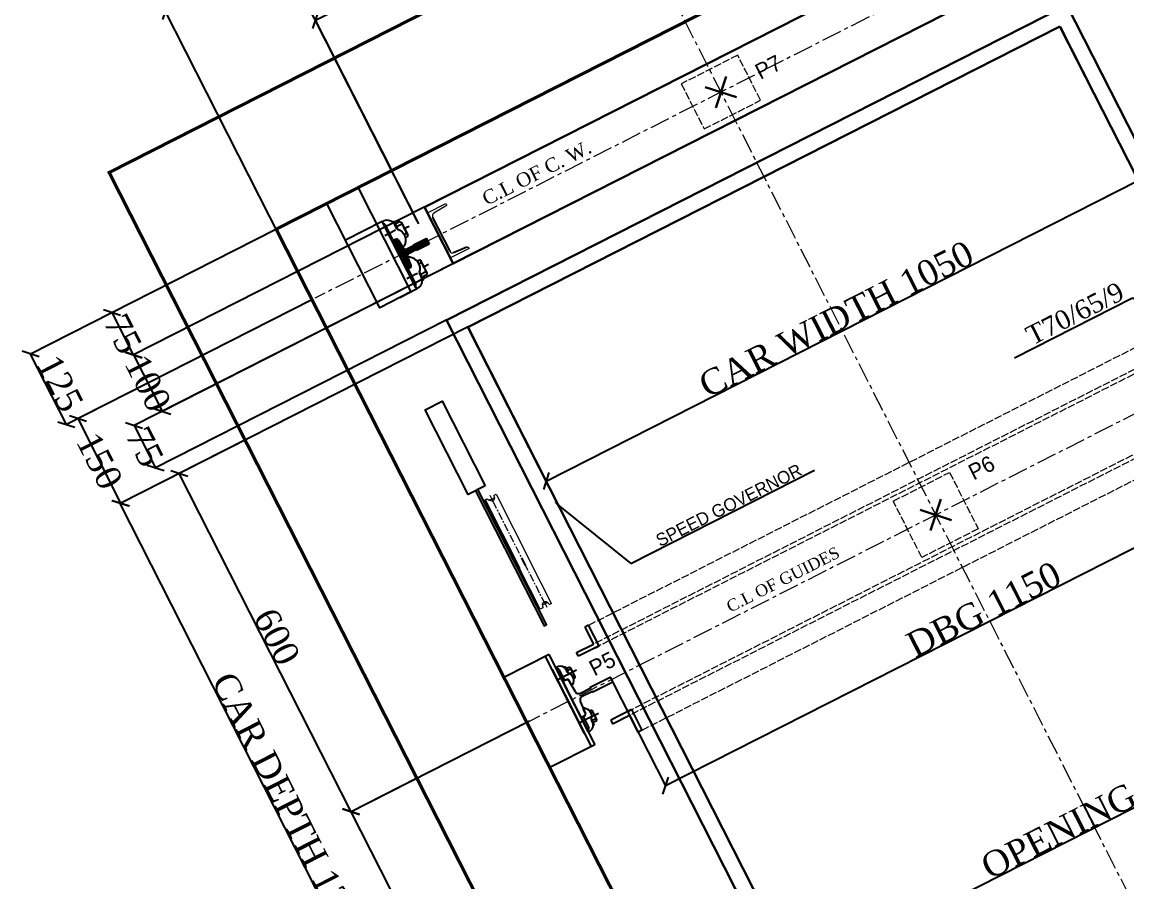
# Model space of a CAD drawing. Header units: millimetres. Extents: x 9010 to 18690, y -22518 to -16270.
# Drawn here: x 9010 to 10756, y -21417 to -20057 of the extents above; entities that cross this region are included whole.
import ezdxf
from ezdxf import colors
from ezdxf.entities.mleader import LeaderData, LeaderLine
from ezdxf.math import Vec2, Vec3

# ---------------------------------------------------------------- set-up
doc = ezdxf.new("R2010")
doc.units = ezdxf.units.MM
for name, pattern in [('ACAD_ISO02W100', [15, 12, -3]), ('ACAD_ISO10W100', [18, 12, -3, 0, -3]), ('CENTER', [50.8, 31.75, -6.35, 6.35, -6.35]), ('CENTER2', [28.575, 19.05, -3.175, 3.175, -3.175])]:
    doc.linetypes.add(name, pattern=pattern)
for name, color, linetype in [('7', 6, 'ACAD_ISO10W100'), ('PDF_0', 7, 'Continuous'), ('PDF_gide rail', 7, 'Continuous')]:
    doc.layers.add(name, color=color, linetype=linetype)
for name, color, linetype, lineweight in [('Car', 3, 'Continuous', 18), ('CL', 2, 'CENTER', 0), ('DL', 8, 'ACAD_ISO02W100', 0), ('step&guides', 3, 'Continuous', 30), ('Wall', 1, 'Continuous', 50)]:
    doc.layers.add(name, color=color, linetype=linetype, lineweight=lineweight)
doc.styles.add('nassar2', font='cent.shx', dxfattribs={"height": 60})
doc.styles.add('top', font='cent.shx', dxfattribs={"height": 40})
doc.dimstyles.new('top', dxfattribs={"dimtxt": 35, "dimasz": 20, "dimexe": 1.25, "dimexo": 0.625, "dimtad": 1, "dimtxsty": 'top', "dimblk": 'OBLIQUE', "dimcen": 2.5, "dimadec": 0, "dimazin": 0, "dimtfac": 1, "dimtmove": 0, "dimatfit": 3, "dimldrblk": 'OBLIQUE', "dimfxl": 1, "dimarcsym": 0})
pattern_1 = [(71.9290164, (29973.86928, -20590.56033), (-0.11883411825, 0.0387743774), [])]

# ---------------------------------------------------------------- blocks, each defined once
blk = doc.blocks.new('_Oblique')
at = {"color": 0, "linetype": 'ByBlock', "lineweight": -2}
blk.add_line((-0.5, -0.5), (0.5, 0.5), dxfattribs=at)
blk = doc.blocks.new('*D3')
at = {"color": 0, "lineweight": -2, "transparency": 16777216}
for p, q in [((9473.3, -20053.5), (9936.9, -19818)), ((9952.5, -19848.6), (9936.3, -19816.9)), ((9593.9, -20290.9), (9472.7, -20052.4))]:
    blk.add_line(p, q, dxfattribs=at)
at = {"layer": 'Defpoints', "color": 0, "transparency": 16777216}
for p in [(9936.9, -19818), (9952.8, -19849.2), (9594.2, -20291.5)]:
    blk.add_point(p, dxfattribs=at)
at = {"color": 0, "lineweight": -2, "transparency": 16777216, "xscale": 20, "yscale": 20, "zscale": 20}
for p, rotation in [((9936.9, -19818), 26.92901637119429), ((9473.3, -20053.5), 206.9290163711943)]:
    blk.add_blockref('_Oblique', p, dxfattribs=dict(at, rotation=rotation))
at = {"color": 0, "transparency": 16777216, "insert": (9695.8, -19917.3), "char_height": 40, "attachment_point": 5, "rotation": 26.929, "style": 'top'}
blk.add_mtext('520', dxfattribs=at)
blk = doc.blocks.new('*D5')
at = {"color": 0, "lineweight": -2, "transparency": 16777216}
for p, q in [((9419.4, -19947.3), (10346.6, -19476.3)), ((10564.3, -19904.9), (10346.1, -19475.2)), ((9637.1, -20375.9), (9418.8, -19946.2))]:
    blk.add_line(p, q, dxfattribs=at)
at = {"layer": 'Defpoints', "color": 0, "transparency": 16777216}
for p in [(10346.6, -19476.3), (10564.6, -19905.4), (9637.3, -20376.4)]:
    blk.add_point(p, dxfattribs=at)
at = {"color": 0, "lineweight": -2, "transparency": 16777216, "xscale": 20, "yscale": 20, "zscale": 20}
for p, rotation in [((10346.6, -19476.3), 26.92901637119429), ((9419.4, -19947.3), 206.9290163711943)]:
    blk.add_blockref('_Oblique', p, dxfattribs=dict(at, rotation=rotation))
at = {"color": 0, "transparency": 16777216, "insert": (9873.7, -19693.5), "char_height": 40, "attachment_point": 5, "rotation": 26.929, "style": 'top'}
blk.add_mtext('DBG  1040', dxfattribs=at)
blk = doc.blocks.new('*D6')
at = {"color": 0, "lineweight": -2, "transparency": 16777216}
for p, q in [((9418.8, -19946.2), (9236.1, -20039.1)), ((9634.4, -20370.7), (9418.3, -19945.1)), ((9467.8, -20495.2), (9235.5, -20038))]:
    blk.add_line(p, q, dxfattribs=at)
at = {"layer": 'Defpoints', "color": 0, "transparency": 16777216}
for p in [(9236.1, -20039.1), (9634.7, -20371.2), (9468.1, -20495.8)]:
    blk.add_point(p, dxfattribs=at)
at = {"color": 0, "lineweight": -2, "transparency": 16777216, "xscale": 20, "yscale": 20, "zscale": 20}
for p, rotation in [((9418.8, -19946.2), 26.92901637119424), ((9236.1, -20039.1), 206.9290163711943)]:
    blk.add_blockref('_Oblique', p, dxfattribs=dict(at, rotation=rotation))
at = {"color": 0, "transparency": 16777216, "insert": (9318.1, -19974.3), "char_height": 40, "attachment_point": 5, "rotation": 26.929, "style": 'top'}
blk.add_mtext('205', dxfattribs=at)
blk = doc.blocks.new('*D10')
at = {"color": 0, "lineweight": -2, "transparency": 16777216}
for p, q in [((10303.9, -21534.1), (11106.3, -21126.5)), ((11126.8, -21166.7), (11105.8, -21125.4)), ((10324.3, -21574.3), (10303.4, -21533))]:
    blk.add_line(p, q, dxfattribs=at)
at = {"layer": 'Defpoints', "color": 0, "transparency": 16777216}
for p in [(11106.3, -21126.5), (11127, -21167.3), (10324.6, -21574.9)]:
    blk.add_point(p, dxfattribs=at)
at = {"color": 0, "lineweight": -2, "transparency": 16777216, "xscale": 20, "yscale": 20, "zscale": 20}
for p, rotation in [((11106.3, -21126.5), 26.92901637119429), ((10303.9, -21534.1), 206.9290163711943)]:
    blk.add_blockref('_Oblique', p, dxfattribs=dict(at, rotation=rotation))
at = {"color": 0, "transparency": 16777216, "insert": (10695.8, -21311.9), "char_height": 40, "attachment_point": 5, "rotation": 26.929, "style": 'top'}
blk.add_mtext('OPENING 900', dxfattribs=at)
blk = doc.blocks.new('*D27')
at = {"color": 0, "lineweight": -2, "transparency": 16777216}
for p, q in [((11429.1, -21154.7), (11677.1, -21642.9)), ((11676.5, -21641.8), (10383.7, -22298.4)), ((10136.3, -21811.4), (10384.3, -22299.6))]:
    blk.add_line(p, q, dxfattribs=at)
at = {"layer": 'Defpoints', "color": 0, "transparency": 16777216}
for p in [(11428.8, -21154.2), (10136.1, -21810.9), (10383.7, -22298.4)]:
    blk.add_point(p, dxfattribs=at)
at = {"color": 0, "lineweight": -2, "transparency": 16777216, "xscale": 20, "yscale": 20, "zscale": 20}
for p, rotation in [((11676.5, -21641.8), 26.92901637119424), ((10383.7, -22298.4), 206.9290163711943)]:
    blk.add_blockref('_Oblique', p, dxfattribs=dict(at, rotation=rotation))
at = {"color": 0, "transparency": 16777216, "insert": (11020.8, -21951.7), "char_height": 40, "attachment_point": 5, "rotation": 26.929, "style": 'top'}
blk.add_mtext('SHAFT WIDTH 1450', dxfattribs=at)
blk = doc.blocks.new('*D18')
at = {"color": 0, "lineweight": -2, "transparency": 16777216}
for p, q in [((9713.7, -20539.2), (9163.7, -20818.6)), ((9708.3, -21887.9), (9164.8, -20818.1)), ((10301.8, -21586.5), (9707.2, -21888.5))]:
    blk.add_line(p, q, dxfattribs=at)
at = {"layer": 'Defpoints', "color": 0, "transparency": 16777216}
for p in [(9714.3, -20539), (9164.8, -20818.1), (10302.3, -21586.2)]:
    blk.add_point(p, dxfattribs=at)
at = {"color": 0, "lineweight": -2, "transparency": 16777216, "xscale": 20, "yscale": 20, "zscale": 20}
for p, rotation in [((9164.8, -20818.1), 116.9290163711014), ((9708.3, -21887.9), 296.9290163711014)]:
    blk.add_blockref('_Oblique', p, dxfattribs=dict(at, rotation=rotation))
at = {"color": 0, "transparency": 16777216, "insert": (9432.3, -21299.1), "char_height": 40, "attachment_point": 5, "rotation": 296.929, "style": 'top'}
blk.add_mtext('CAR DEPTH 1200', dxfattribs=at)
blk = doc.blocks.new('*D28')
at = {"color": 0, "lineweight": -2, "transparency": 16777216}
for p, q in [((9811.6, -21162.5), (9528.7, -21306.2)), ((9801.5, -21840.6), (9529.8, -21305.6)), ((9905, -21788), (9800.4, -21841.1))]:
    blk.add_line(p, q, dxfattribs=at)
at = {"layer": 'Defpoints', "color": 0, "transparency": 16777216}
for p in [(9812.2, -21162.2), (9529.8, -21305.6), (9905.6, -21787.7)]:
    blk.add_point(p, dxfattribs=at)
at = {"color": 0, "lineweight": -2, "transparency": 16777216, "xscale": 20, "yscale": 20, "zscale": 20}
for p, rotation in [((9529.8, -21305.6), 116.9290163711014), ((9801.5, -21840.6), 296.9290163711014)]:
    blk.add_blockref('_Oblique', p, dxfattribs=dict(at, rotation=rotation))
at = {"color": 0, "transparency": 16777216, "insert": (9684.1, -21563.8), "char_height": 40, "attachment_point": 5, "rotation": 296.929, "style": 'top'}
blk.add_mtext('600', dxfattribs=at)
blk = doc.blocks.new('*D19')
at = {"color": 0, "lineweight": -2, "transparency": 16777216}
for p, q in [((9361.6, -20718.1), (9257, -20771.3)), ((9529.8, -21305.6), (9258.1, -20770.7)), ((9633.3, -21253.1), (9528.7, -21306.2))]:
    blk.add_line(p, q, dxfattribs=at)
at = {"layer": 'Defpoints', "color": 0, "transparency": 16777216}
for p in [(9362.1, -20717.8), (9258.1, -20770.7), (9633.9, -21252.8)]:
    blk.add_point(p, dxfattribs=at)
at = {"color": 0, "lineweight": -2, "transparency": 16777216, "xscale": 20, "yscale": 20, "zscale": 20}
for p, rotation in [((9258.1, -20770.7), 116.9290163711014), ((9529.8, -21305.6), 296.9290163711014)]:
    blk.add_blockref('_Oblique', p, dxfattribs=dict(at, rotation=rotation))
at = {"color": 0, "transparency": 16777216, "insert": (9412.3, -21028.8), "char_height": 40, "attachment_point": 5, "rotation": 296.929, "style": 'top'}
blk.add_mtext('600', dxfattribs=at)
blk = doc.blocks.new('*D20')
at = {"color": 0, "lineweight": -2, "transparency": 16777216}
for p, q in [((9410.9, -20384.6), (9021.9, -20582.2)), ((9467.5, -20496.1), (9078.5, -20693.7)), ((9079.6, -20693.1), (9023, -20581.7))]:
    blk.add_line(p, q, dxfattribs=at)
at = {"layer": 'Defpoints', "color": 0, "transparency": 16777216}
for p in [(9411.4, -20384.3), (9468.1, -20495.8), (9023, -20581.7)]:
    blk.add_point(p, dxfattribs=at)
at = {"color": 0, "lineweight": -2, "transparency": 16777216, "xscale": 20, "yscale": 20, "zscale": 20}
for p, rotation in [((9023, -20581.7), 116.9290163711014), ((9079.6, -20693.1), 296.9290163711014)]:
    blk.add_blockref('_Oblique', p, dxfattribs=dict(at, rotation=rotation))
at = {"color": 0, "transparency": 16777216, "insert": (9069.7, -20628), "char_height": 40, "attachment_point": 5, "rotation": 296.929, "style": 'top'}
blk.add_mtext('125', dxfattribs=at)
blk = doc.blocks.new('*D29')
at = {"color": 0, "lineweight": -2, "transparency": 16777216}
for p, q in [((10965, -20572.3), (11052.5, -20744.6)), ((10026.6, -21264.3), (11052, -20743.4)), ((9943.8, -21101.1), (10027.2, -21265.4))]:
    blk.add_line(p, q, dxfattribs=at)
at = {"layer": 'Defpoints', "color": 0, "transparency": 16777216}
for p in [(10964.7, -20571.7), (11052, -20743.4), (9943.5, -21100.5)]:
    blk.add_point(p, dxfattribs=at)
at = {"color": 0, "lineweight": -2, "transparency": 16777216, "xscale": 20, "yscale": 20, "zscale": 20}
for p, rotation in [((11052, -20743.4), 26.92901637119429), ((10026.6, -21264.3), 206.9290163711943)]:
    blk.add_blockref('_Oblique', p, dxfattribs=dict(at, rotation=rotation))
at = {"color": 0, "transparency": 16777216, "insert": (10530, -20985.5), "char_height": 40, "attachment_point": 5, "rotation": 26.929, "style": 'top'}
blk.add_mtext('DBG 1150', dxfattribs=at)
blk = doc.blocks.new('*D30')
at = {"color": 0, "lineweight": -2, "transparency": 16777216}
for p, q in [((10650.7, -20064), (10774.8, -20308.2)), ((9838.1, -20782.6), (10774.2, -20307.1)), ((9714.6, -20539.5), (9838.7, -20783.8))]:
    blk.add_line(p, q, dxfattribs=at)
at = {"layer": 'Defpoints', "color": 0, "transparency": 16777216}
for p in [(10650.4, -20063.4), (10774.2, -20307.1), (9714.3, -20539)]:
    blk.add_point(p, dxfattribs=at)
at = {"color": 0, "lineweight": -2, "transparency": 16777216, "xscale": 20, "yscale": 20, "zscale": 20}
for p, rotation in [((10774.2, -20307.1), 26.92901637119429), ((9838.1, -20782.6), 206.9290163711943)]:
    blk.add_blockref('_Oblique', p, dxfattribs=dict(at, rotation=rotation))
at = {"color": 0, "transparency": 16777216, "insert": (10296.8, -20526.5), "char_height": 40, "attachment_point": 5, "rotation": 26.929, "style": 'top'}
blk.add_mtext('CAR WIDTH 1050', dxfattribs=at)
blk = doc.blocks.new('*D21')
at = {"color": 0, "lineweight": -2, "transparency": 16777216}
for p, q in [((10700.3, -19729.6), (11102, -19525.6)), ((11825.5, -20952.7), (11100.8, -19526.2)), ((11424.9, -21156.2), (11826.6, -20952.1))]:
    blk.add_line(p, q, dxfattribs=at)
at = {"layer": 'Defpoints', "color": 0, "transparency": 16777216}
for p in [(11100.8, -19526.2), (10699.8, -19729.9), (11424.4, -21156.4)]:
    blk.add_point(p, dxfattribs=at)
at = {"color": 0, "lineweight": -2, "transparency": 16777216, "xscale": 20, "yscale": 20, "zscale": 20}
for p, rotation in [((11100.8, -19526.2), 116.9290163711014), ((11825.5, -20952.7), 296.9290163711014)]:
    blk.add_blockref('_Oblique', p, dxfattribs=dict(at, rotation=rotation))
at = {"color": 0, "transparency": 16777216, "insert": (11458.9, -20185.5), "char_height": 40, "attachment_point": 5, "rotation": 296.929, "style": 'top'}
blk.add_mtext('SHAFT DEPTH  1600', dxfattribs=at)
blk = doc.blocks.new('*D22')
at = {"color": 0, "lineweight": -2, "transparency": 16777216}
for p, q in [((9713.7, -20539.2), (9164.8, -20818.1)), ((9146.3, -20659.2), (9096.9, -20684.3)), ((9165.9, -20817.5), (9098, -20683.8))]:
    blk.add_line(p, q, dxfattribs=at)
at = {"layer": 'Defpoints', "color": 0, "transparency": 16777216}
for p in [(9714.3, -20539), (9146.9, -20658.9), (9098, -20683.8)]:
    blk.add_point(p, dxfattribs=at)
at = {"color": 0, "lineweight": -2, "transparency": 16777216, "xscale": 20, "yscale": 20, "zscale": 20}
for p, rotation in [((9098, -20683.8), 116.9290163711014), ((9165.9, -20817.5), 296.9290163711014)]:
    blk.add_blockref('_Oblique', p, dxfattribs=dict(at, rotation=rotation))
at = {"color": 0, "transparency": 16777216, "insert": (9132, -20750.6), "char_height": 40, "attachment_point": 5, "rotation": 296.929, "style": 'top'}
blk.add_mtext('150', dxfattribs=at)
blk = doc.blocks.new('*D31')
at = {"color": 0, "lineweight": -2, "transparency": 16777216}
for p, q in [((9645.5, -20349.6), (9184.8, -20583.6)), ((9690.7, -20438.8), (9230.1, -20672.8)), ((9185.9, -20583), (9231.2, -20672.2))]:
    blk.add_line(p, q, dxfattribs=at)
at = {"layer": 'Defpoints', "color": 0, "transparency": 16777216}
for p in [(9646, -20349.3), (9691.3, -20438.5), (9231.2, -20672.2)]:
    blk.add_point(p, dxfattribs=at)
at = {"color": 0, "lineweight": -2, "transparency": 16777216, "xscale": 20, "yscale": 20, "zscale": 20}
for p, rotation in [((9185.9, -20583), 116.9290163711014), ((9231.2, -20672.2), 296.9290163711014)]:
    blk.add_blockref('_Oblique', p, dxfattribs=dict(at, rotation=rotation))
at = {"color": 0, "transparency": 16777216, "insert": (9208.5, -20627.6), "char_height": 40, "attachment_point": 5, "rotation": 296.929, "style": 'top'}
blk.add_mtext('100', dxfattribs=at)
blk = doc.blocks.new('*D32')
at = {"color": 0, "lineweight": -2, "transparency": 16777216}
for p, q in [((9690.7, -20438.8), (9185.5, -20695.4)), ((9680.1, -20528.3), (9219.4, -20762.3)), ((9186.6, -20694.8), (9220.6, -20761.7))]:
    blk.add_line(p, q, dxfattribs=at)
at = {"layer": 'Defpoints', "color": 0, "transparency": 16777216}
for p in [(9691.3, -20438.5), (9680.7, -20528), (9220.6, -20761.7)]:
    blk.add_point(p, dxfattribs=at)
at = {"color": 0, "lineweight": -2, "transparency": 16777216, "xscale": 20, "yscale": 20, "zscale": 20}
for p, rotation in [((9186.6, -20694.8), 116.9290163711014), ((9220.6, -20761.7), 296.9290163711014)]:
    blk.add_blockref('_Oblique', p, dxfattribs=dict(at, rotation=rotation))
at = {"color": 0, "transparency": 16777216, "insert": (9203.6, -20728.3), "char_height": 40, "attachment_point": 5, "rotation": 296.929, "style": 'top'}
blk.add_mtext('75', dxfattribs=at)
blk = doc.blocks.new('*D23')
at = {"color": 0, "lineweight": -2, "transparency": 16777216}
for p, q in [((9185.9, -20583), (9151.9, -20516.2)), ((9152.5, -20515.9), (9153, -20515.6)), ((9186.4, -20582.8), (9187, -20582.5))]:
    blk.add_line(p, q, dxfattribs=at)
at = {"layer": 'Defpoints', "color": 0, "transparency": 16777216}
for p in [(9151.9, -20516.2), (9151.9, -20516.2), (9185.9, -20583)]:
    blk.add_point(p, dxfattribs=at)
at = {"color": 0, "lineweight": -2, "transparency": 16777216, "xscale": 20, "yscale": 20, "zscale": 20}
for p, rotation in [((9151.9, -20516.2), 116.9290163711014), ((9185.9, -20583), 296.9290163711014)]:
    blk.add_blockref('_Oblique', p, dxfattribs=dict(at, rotation=rotation))
at = {"color": 0, "transparency": 16777216, "insert": (9168.9, -20549.6), "char_height": 40, "attachment_point": 5, "rotation": 296.929, "style": 'top'}
blk.add_mtext('75', dxfattribs=at)

msp = doc.modelspace()

# ---------------------------------------------------------------- hatches: boundary and pattern name
h = msp.add_hatch()
h.set_pattern_fill('ANSI31', color=256, angle=26.929016)
h.set_pattern_definition(pattern_1)
h.paths.add_polyline_path([(9594.869, -20403.201), (9599.593, -20400.801, -0.26508525), (9603.931, -20401.609), (9612.091, -20413.669, 0.36605419), (9618.091, -20415.372), (9629.307, -20409.675), (9628.899, -20408.872), (9648.717, -20398.805), (9650.77, -20402.845), (9606.191, -20425.49)])
h = msp.add_hatch()
h.set_pattern_fill('ANSI31', color=256, angle=26.929016)
h.set_pattern_definition(pattern_1)
edge = h.paths.add_edge_path()
edge.add_line((9617.727, -20448.2), (9622.451, -20445.8))
edge.add_arc((9619.915, -20442.139), 4.453, 304.714977, 364.102141)
edge.add_line((9624.357, -20441.821), (9619.431, -20428.118))
edge.add_arc((9623.972, -20426.472), 4.83, 479.495263, 559.916717, ccw=False)
edge.add_line((9621.594, -20422.268), (9632.81, -20416.571))
edge.add_line((9632.81, -20416.571), (9633.218, -20417.374))
edge.add_line((9633.218, -20417.374), (9653.036, -20407.307))
edge.add_line((9653.036, -20407.307), (9650.77, -20402.845))
edge.add_line((9650.77, -20402.845), (9606.191, -20425.49))
edge.add_line((9606.191, -20425.49), (9617.727, -20448.2))

# ---------------------------------------------------------------- linework, layer by layer
for p, q in [((9415.899, -20382.082), (10699.757, -19729.926)), ((9658.563, -20365.688), (9685.711, -20419.133)), ((9594.976, -20403.411), (9579.101, -20372.16)), ((9599.593, -20400.801), (9594.869, -20403.201)), ((9628.846, -20408.767), (9648.664, -20398.7)), ((9628.899, -20408.872), (9648.717, -20398.805)), ((9648.664, -20398.7), (9652.876, -20406.991)), ((9648.664, -20398.7), (9652.876, -20406.991)), ((9652.876, -20406.991), (9648.664, -20398.7)), ((9648.717, -20398.805), (9652.929, -20407.096)), ((9648.717, -20398.805), (9652.929, -20407.096)), ((9594.976, -20403.411), (9617.62, -20447.989)), ((9618.091, -20415.372), (9629.307, -20409.675)), ((9621.42, -20421.926), (9632.636, -20416.229)), ((9629.307, -20409.675), (9628.846, -20408.767)), ((9632.596, -20416.15), (9633.057, -20417.058)), ((9633.057, -20417.058), (9652.876, -20406.991)), ((9633.111, -20417.163), (9652.929, -20407.096)), ((9622.238, -20445.379), (9617.513, -20447.779)), ((9617.62, -20447.989), (9633.281, -20478.82)), ((9622.238, -20445.379), (9617.634, -20447.718)), ((9741.14, -20812.296), (9796.24, -20920.768)), ((9805.632, -20915.998), (9799.596, -20904.117)), ((9842.811, -21056.912), (9771.485, -21093.143)), ((9864.323, -21099.262), (9893.761, -21157.214)), ((9939.414, -21092.524), (9943.49, -21100.548)), ((9915.273, -21199.563), (9843.947, -21235.794))]:
    msp.add_line(p, q)
at = {"ltscale": 5, "transparency": 33554666}
for p, q in [((9905.11, -21010.601), (9899.254, -21013.588)), ((9899.254, -21013.588), (9912.857, -21040.267)), ((9921.7, -21043.137), (9905.11, -21010.601)), ((9886.178, -21053.87), (9912.857, -21040.267)), ((9921.7, -21043.137), (9889.165, -21059.726)), ((9915.844, -21046.123), (9921.7, -21043.137)), ((9889.165, -21059.726), (9886.178, -21053.87)), ((9972.925, -21143.98), (9940.339, -21160.47)), ((9943.307, -21166.335), (9970.028, -21152.814)), ((9967.059, -21146.948), (9972.925, -21143.98)), ((9983.549, -21179.534), (9970.028, -21152.814)), ((9972.925, -21143.98), (9989.415, -21176.566)), ((9940.339, -21160.47), (9943.307, -21166.335)), ((9989.415, -21176.566), (9983.549, -21179.534))]:
    msp.add_line(p, q, dxfattribs=at)
for points in [[(9624.365, -20483.349), (9574.962, -20508.444), (9491.315, -20343.773), (9540.718, -20318.678)], [(9741.688, -20790.058), (9714.941, -20803.644), (9647.008, -20669.909), (9673.755, -20656.323)], [(9730.091, -20795.949), (9726.538, -20797.753), (9835.068, -21011.398), (9838.62, -21009.594)]]:
    msp.add_lwpolyline(points, close=True)
for points in [[(9579.101, -20372.16), (9520.782, -20401.784)], [(9633.388, -20479.03), (9606.641, -20492.617)]]:
    msp.add_lwpolyline(points)
at = {"color": 7, "linetype": 'Continuous', "lineweight": 20, "true_color": 0x000007}
for points in [[(9756.427, -20808.665), (9755.697, -20804.901), (9758.984, -20803.232), (9814.084, -20911.704)], [(9741.14, -20812.296), (9744.896, -20810.387), (9747.975, -20812.959)], [(9749.1, -20804.708), (9752.439, -20811.282), (9749.152, -20812.951)], [(9755.257, -20809.851), (9752.439, -20811.282), (9752.439, -20811.282)], [(9753.632, -20813.63), (9752.439, -20811.282), (9752.439, -20811.282)], [(9759.834, -20825.839), (9753.632, -20813.63), (9753.632, -20813.63)], [(9762.219, -20830.534), (9761.027, -20828.187), (9761.027, -20828.187)], [(9768.898, -20843.683), (9763.412, -20832.882), (9763.412, -20832.882)], [(9771.283, -20848.378), (9770.091, -20846.031), (9770.091, -20846.031)], [(9777.962, -20861.527), (9772.476, -20850.726), (9772.476, -20850.726)], [(9780.347, -20866.222), (9779.155, -20863.875), (9779.155, -20863.875)], [(9787.026, -20879.371), (9781.302, -20868.101), (9781.302, -20868.101)], [(9789.412, -20884.067), (9788.219, -20881.719), (9788.219, -20881.719)], [(9796.09, -20897.215), (9790.604, -20886.414), (9790.604, -20886.414)], [(9798.476, -20901.911), (9797.283, -20899.563), (9797.283, -20899.563)], [(9828.919, -20985.101), (9796.24, -20920.768), (9796.24, -20920.768)], [(9809.687, -20923.981), (9805.632, -20915.998), (9805.632, -20915.998)], [(9811.833, -20928.207), (9810.641, -20925.859), (9810.641, -20925.859)], [(9846.763, -20976.037), (9814.084, -20911.704), (9814.084, -20911.704), (9814.084, -20911.704)], [(9818.512, -20941.355), (9813.026, -20930.555), (9813.026, -20930.555)], [(9820.898, -20946.051), (9819.944, -20944.173), (9819.944, -20944.173)], [(9827.815, -20959.669), (9822.09, -20948.399), (9822.09, -20948.399)], [(9829.962, -20963.895), (9828.769, -20961.547), (9828.769, -20961.547)], [(9832.414, -20979.19), (9832.675, -20983.193), (9828.919, -20985.101)], [(9835.209, -20974.226), (9831.154, -20966.243), (9831.154, -20966.243)], [(9835.209, -20974.226), (9836.402, -20976.574), (9833.115, -20978.243)], [(9839.22, -20975.142), (9836.402, -20976.574), (9839.264, -20982.209)], [(9846.763, -20976.037), (9843.476, -20977.706), (9840.867, -20974.896)]]:
    msp.add_lwpolyline(points, dxfattribs=at)
for points in [[(9753.632, -20813.63), (9751.754, -20814.584), (9749.16, -20814.129), (9747.736, -20812.489)], [(9756.189, -20808.196), (9756.673, -20810.313), (9755.51, -20812.676), (9753.632, -20813.63)], [(9832.176, -20978.72), (9831.691, -20976.604), (9833.093, -20974.71), (9834.971, -20973.756)], [(9834.971, -20973.756), (9836.849, -20972.802), (9839.205, -20972.787), (9840.628, -20974.427)]]:
    msp.add_open_spline(points, degree=3, dxfattribs=at)
at = {"color": 7, "linetype": 'Continuous', "lineweight": 20}
msp.add_open_spline([(9834.971, -20973.756), (9836.849, -20972.802), (9839.205, -20972.787), (9840.628, -20974.427)], degree=3, dxfattribs=at)
at = {"layer": 'Car', "linetype": 'CENTER2', "lineweight": 30, "ltscale": 4, "transparency": 33554666}
for p, q in [((10106.325, -20192.317), (10122.553, -20142.582)), ((10139.306, -20175.564), (10089.571, -20159.336)), ((10445.989, -20860.994), (10462.217, -20811.258)), ((10478.971, -20844.24), (10429.236, -20828.012))]:
    msp.add_line(p, q, dxfattribs=at)
at = {"layer": 'CL'}
for p, q in [((9826.288, -19600.186, -110.467), (11086.923, -22081.917)), ((10756.368, -19841.372), (9472.509, -20493.528)), ((11096.032, -20510.048), (9812.174, -21162.204))]:
    msp.add_line(p, q, dxfattribs=at)
at = {"layer": 'DL'}
for p, q in [((10918.792, -20495.686), (9899.369, -21013.813)), ((10956.17, -20510.334), (9886.322, -21054.151)), ((10967.842, -20511.732), (9889.165, -21059.726)), ((11019.067, -20612.575), (9940.489, -21160.767)), ((11013.313, -20622.826), (9970.11, -21152.977)), ((11003.096, -20661.651), (9987.704, -21177.722))]:
    msp.add_line(p, q, dxfattribs=at)
for points in [[(10088.053, -20225.607), (10177.21, -20180.318), (10140.979, -20108.993), (10051.822, -20154.281)], [(10521.326, -20858.06), (10432.169, -20903.349), (10386.881, -20814.192), (10476.037, -20768.903)]]:
    msp.add_lwpolyline(points, close=True, dxfattribs=at)
at = {"layer": 'PDF_0', "lineweight": 13}
msp.add_lwpolyline([(9712.477, -20412.419), (9712.898, -20412.205), (9713.533, -20412.412), (9714.167, -20412.619), (9714.802, -20412.827), (9715.436, -20413.034), (9715.65, -20413.454), (9716.291, -20414.717), (9686.833, -20429.681), (9650.493, -20358.14), (9679.53, -20343.39), (9680.172, -20344.652), (9680.385, -20345.073), (9680.599, -20345.494), (9680.392, -20346.129), (9680.606, -20346.549), (9680.185, -20346.763), (9679.978, -20347.398), (9679.557, -20347.611), (9679.136, -20347.825), (9660.419, -20358.921)], dxfattribs=at)
at = {"layer": 'PDF_0', "lineweight": 25}
for points in [[(9579.101, -20372.16), (9581.331, -20371.027)], [(9580.67, -20375.248), (9631.926, -20476.152)], [(9631.926, -20476.152), (9580.67, -20375.248)], [(9580.67, -20375.248), (9631.926, -20476.152)], [(9595.709, -20400.409), (9583.991, -20377.341)], [(9598.617, -20377.03), (9601.27, -20382.253)], [(9607.536, -20371.952), (9599.266, -20376.153)], [(9609.584, -20373.874), (9619.312, -20393.024)], [(9613.505, -20383.704), (9612.635, -20384.146)], [(9621.34, -20379.724), (9614.376, -20383.261)], [(9621.34, -20379.724), (9614.376, -20383.261)], [(9591.945, -20390.093), (9583.017, -20394.628)], [(9593.67, -20389.217), (9592.744, -20389.687)], [(9600.149, -20385.926), (9594.228, -20388.933)], [(9601.381, -20399.718), (9599.64, -20400.602), (9597.268, -20401.708)], [(9604.227, -20401.01), (9610.404, -20411.014)], [(9613.782, -20392.871), (9617.264, -20391.103)], [(9712.477, -20412.419), (9691.636, -20421.417)], [(9624.802, -20441.513), (9620.366, -20430.626)], [(9637.009, -20438.598), (9640.491, -20436.829)], [(9649.875, -20453.192), (9640.147, -20434.042)], [(9624.166, -20444.574), (9622.425, -20445.458), (9620.133, -20446.722)], [(9620.263, -20448.747), (9631.981, -20471.815)], [(9634.791, -20454.123), (9628.87, -20457.131)], [(9640.858, -20460.187), (9638.205, -20454.964)], [(9644.25, -20444.228), (9643.379, -20444.67)], [(9652.084, -20440.249), (9645.12, -20443.786)], [(9652.084, -20440.249), (9645.12, -20443.786)], [(9626.587, -20458.291), (9617.659, -20462.826)], [(9628.312, -20457.415), (9627.386, -20457.885)], [(9650.219, -20455.98), (9641.95, -20460.18)], [(9633.281, -20478.82), (9635.511, -20477.687)], [(9898.881, -21181.63), (9837.023, -21059.852)], [(9904.67, -21178.69), (9842.811, -21056.912)], [(9847.626, -21080.726), (9898.881, -21181.63)], [(9898.881, -21181.63), (9847.626, -21080.726)], [(9847.626, -21080.726), (9898.881, -21181.63)], [(9847.626, -21080.726), (9909.485, -21202.503)], [(9853.414, -21077.786), (9856.808, -21076.062)], [(9853.414, -21077.786), (9904.67, -21178.69)], [(9853.414, -21077.786), (9915.273, -21199.563)], [(9855.902, -21079.627), (9854.668, -21080.254)], [(9855.882, -21076.532), (9855.882, -21076.532)], [(9867, -21096.891), (9858.694, -21080.538)], [(9869.062, -21080.317), (9870.943, -21084.02)], [(9875.385, -21076.717), (9869.522, -21079.695)], [(9876.837, -21078.08), (9883.733, -21091.656)], [(9886.096, -21081.757), (9879.925, -21084.892)], [(9856.167, -21096.96), (9855.241, -21097.43)], [(9862.646, -21093.669), (9856.725, -21096.676)], [(9863.881, -21093.042), (9863.263, -21093.355)], [(9870.669, -21089.594), (9864.498, -21092.728)], [(9871.021, -21096.401), (9869.787, -21097.028), (9868.069, -21097.723)], [(9871.903, -21088.967), (9870.977, -21089.437)], [(9878.382, -21085.675), (9872.211, -21088.81)], [(9873.951, -21098.101), (9877.536, -21104.341)], [(9879.617, -21085.048), (9878.691, -21085.519)], [(9879.813, -21091.548), (9882.281, -21090.294)], [(9877.418, -21104.409), (9877.418, -21104.409)], [(9897.327, -21143.603), (9897.327, -21143.603)], [(9900.376, -21150.123), (9897.451, -21143.548)], [(9913.024, -21153.873), (9906.853, -21157.008)], [(9909.126, -21149.254), (9911.594, -21148.001)], [(9918.247, -21159.601), (9911.35, -21146.025)], [(9914.259, -21153.246), (9913.333, -21153.716)], [(9920.738, -21149.955), (9914.567, -21153.089)], [(9890.809, -21165.158), (9889.883, -21165.628)], [(9897.288, -21161.866), (9891.367, -21164.874)], [(9897.254, -21156.449), (9905.561, -21172.803)], [(9898.523, -21161.239), (9897.906, -21161.553)], [(9905.311, -21157.791), (9899.14, -21160.926)], [(9906.545, -21157.164), (9905.619, -21157.634)], [(9911.854, -21164.56), (9909.973, -21160.857)], [(9918.49, -21161.577), (9912.628, -21164.555)], [(9904.65, -21175.594), (9903.416, -21176.221)], [(9904.67, -21178.69), (9908.064, -21176.966)], [(9907.138, -21177.436), (9907.138, -21177.436)]]:
    msp.add_lwpolyline(points, dxfattribs=at)
for points in [[(9595.315, -20372.685), (9597.056, -20371.8), (9603.246, -20383.987, -0.19879356), (9601.381, -20382.47)], [(9607.719, -20372.306, -0.42555746), (9609.747, -20376.304), (9601.477, -20380.505)], [(9603.255, -20383.978, -0.4769017), (9613.497, -20410.688, -0.14500939), (9612.591, -20411.546)], [(9615.558, -20397.445), (9619.475, -20395.455, 0.42555746), (9617.447, -20391.456)], [(9637.983, -20452.345, 0.4769017), (9622.454, -20428.32, 0.14500939), (9621.226, -20428.546)], [(9634.363, -20434.466), (9638.28, -20432.477, -0.42555746), (9640.314, -20436.472)], [(9642.42, -20465.417), (9644.161, -20464.533), (9637.97, -20452.346, 0.19879356), (9638.095, -20454.747)], [(9650.042, -20455.623, 0.42555746), (9648.008, -20451.627), (9639.739, -20455.828)], [(9866.721, -21077.237), (9867.955, -21076.61), (9872.344, -21085.249, -0.19879356), (9871.021, -21084.174)], [(9875.515, -21076.968, -0.42555746), (9876.952, -21079.803), (9871.09, -21082.781)], [(9872.35, -21085.243, -0.4769017), (9879.611, -21104.178, -0.14500939), (9878.968, -21104.786)], [(9881.071, -21094.79), (9883.848, -21093.379, 0.42555746), (9882.411, -21090.544)], [(9909.816, -21159, 0.4769017), (9898.807, -21141.968, 0.14500939), (9897.937, -21142.129)], [(9907.25, -21146.326), (9910.027, -21144.915, -0.42555746), (9911.468, -21147.748)], [(9912.961, -21168.267), (9914.195, -21167.64), (9909.807, -21159.001, 0.19879356), (9909.895, -21160.703)], [(9918.365, -21161.324, 0.42555746), (9916.923, -21158.491), (9911.061, -21161.469)]]:
    msp.add_lwpolyline(points, format="xyb", dxfattribs=at)
at = {"layer": 'PDF_0', "lineweight": 13}
for centre, radius, start, end in [((9664.289, -20363.621), 6.088, 129.465683, 199.844972), ((9690.075, -20416.588), 5.052, 210.246546, 293.567174)]:
    msp.add_arc(centre, radius, start, end, dxfattribs=at)
at = {"layer": 'PDF_0', "lineweight": 25}
for centre, radius, start, end in [((9581.323, -20378.843), 3.062, 29.363647, 96.954226), ((9586.556, -20383.851), 13.848, 28.481312, 112.164715), ((9584.673, -20398.623), 33.439, 12.679402, 41.178631), ((9597.694, -20399.612), 2.139, 201.88823, 258.496774), ((9601.684, -20402.832), 3.129, 35.621506, 95.556144), ((9611.649, -20410.657), 1.295, 195.976588, 316.674963), ((9615.197, -20458.712), 33.439, 12.679402, 41.178631), ((9622.078, -20447.614), 2.139, 155.361259, 211.969803), ((9621.83, -20442.493), 3.129, 318.301889, 18.236527), ((9629.194, -20473.084), 3.062, 316.903806, 24.494386), ((9628.236, -20465.904), 13.848, 301.693317, 25.376721), ((9856.802, -21081.602), 2.171, 29.363647, 114.494386), ((9860.512, -21085.153), 9.817, 28.481312, 112.164715), ((9859.177, -21095.625), 23.705, 12.679402, 41.178631), ((9868.156, -21096.509), 1.217, 198.300076, 265.893479), ((9871.667, -21098.82), 2.503, 46.226395, 104.938664), ((9878.498, -21103.77), 1.119, 210.672227, 294.829634), ((9898.48, -21143.107), 1.119, 119.028399, 203.185806), ((9893.662, -21163.514), 23.705, 12.679402, 41.178631), ((9898.244, -21155.742), 1.217, 147.964554, 215.557956), ((9902.906, -21168.613), 9.817, 301.693317, 25.376721), ((9903.586, -21173.703), 2.171, 299.363647, 24.494386)]:
    msp.add_arc(centre, radius, start, end, dxfattribs=at)
at = {"layer": 'PDF_gide rail', "lineweight": 25}
for points in [[(9603.931, -20401.609), (9612.1, -20413.746)], [(9624.143, -20441.4), (9619.159, -20427.645)], [(9624.143, -20441.4), (9619.159, -20427.645)], [(9869.792, -21097.015), (9864.323, -21099.262), (9893.761, -21157.214), (9893.761, -21157.214)], [(9898.801, -21154.122), (9893.761, -21157.214), (9864.323, -21099.262), (9864.323, -21099.262)], [(9884.318, -21116.149), (9873.398, -21097.012)], [(9891.571, -21118.509), (9908.646, -21109.835), (9907.967, -21108.497), (9939.414, -21092.524), (9943.49, -21100.548), (9912.043, -21116.522), (9911.363, -21115.184), (9894.288, -21123.858)], [(9891.916, -21131.106), (9900.376, -21150.123)]]:
    msp.add_lwpolyline(points, dxfattribs=at)
for centre, radius, start, end in [((9601.054, -20405.008), 4.453, 49.755892, 109.143056), ((9616.099, -20410.972), 4.83, 213.495974, 294.36277), ((9623.37, -20425.997), 4.514, 115.587914, 202.48758), ((9619.701, -20441.719), 4.453, 304.714977, 4.102141), ((9619.701, -20441.719), 4.453, 304.714977, 4.102141), ((9871.002, -21100.89), 4.059, 43.390554, 107.338337), ((9890.004, -21110.999), 7.671, 222.172117, 281.786505), ((9899.428, -21129.552), 7.671, 132.071528, 191.685916), ((9896.385, -21150.86), 4.059, 306.519696, 10.467478), ((9896.385, -21150.86), 4.059, 306.519696, 10.467478)]:
    msp.add_arc(centre, radius, start, end, dxfattribs=at)
at = {"layer": 'step&guides'}
for p, q in [((9680.687, -20527.983), (10661.412, -20029.808)), ((10661.412, -20029.808), (11227.52, -21144.269)), ((9714.298, -20538.95), (10650.445, -20063.42)), ((10650.445, -20063.42), (11193.908, -21133.302)), ((9680.687, -20527.983), (10246.795, -21642.444)), ((9714.298, -20538.95), (10257.762, -21608.832))]:
    msp.add_line(p, q, dxfattribs=at)
msp.add_lwpolyline([(9691.299, -20438.471), (10582.876, -19985.602), (10537.587, -19896.445), (9646.01, -20349.314)], close=True, dxfattribs=at)
at = {"layer": 'Wall'}
for points in [[(11394.591, -21395.888), (11693.266, -21244.171), (10787.493, -19461.035), (9147.008, -20294.345), (10052.78, -22077.482), (10351.456, -21925.765)], [(10260.878, -21747.451), (10136.059, -21810.856), (9411.441, -20384.346), (10704.215, -19727.661), (11428.833, -21154.17), (11304.013, -21217.575)]]:
    msp.add_lwpolyline(points, dxfattribs=at)

# ---------------------------------------------------------------- texts
at = {"linetype": 'ACAD_ISO02W100', "ltscale": 4, "transparency": 33554666, "char_height": 25, "attachment_point": 1, "rotation": 26.929016}
for s, insert in [('P7', (10165.436, -20125.868)), ('P6', (10502.564, -20759.387)), ('P5', (9902.978, -21069.428))]:
    msp.add_mtext_dynamic_manual_height_columns(s, width=377.71746, gutter_width=125, heights=[0], dxfattribs=dict(at, insert=insert))
at = {"layer": '7', "ltscale": 4, "rotation": 26.929016}
for s, width, gutter_width, insert, char_height, attachment_point in [('{\\Fcent|c0;C.L OF C. W.}', 920.85121, 12.5, (9734.246, -20327.753), 22, 1), ('{\\Fcent|c0;T70/65/9}', 812.66208, 175, (10741.282, -20466.414), 30, 3), ('{\\Fcadnw-1|c0;SPEED GOVERNOR}', 812.66208, 175, (10009.179, -20869.204), 20, 1), ('\\pxt1;{\\Fcent|c0;C.L OF GUIDES}', 686.44118, 9.318, (10120.897, -20974.246), 18.63605, 1)]:
    msp.add_mtext_dynamic_manual_height_columns(s, width=width, gutter_width=gutter_width, heights=[0], dxfattribs=dict(at, insert=insert, char_height=char_height, attachment_point=attachment_point))

# ---------------------------------------------------------------- dimensions: what is measured, and where the dimension line sits
for base, p1, p2, angle, text, picture, middle in [((10346.622, -19476.343), (9637.342, -20376.41), (10564.573, -19905.409), 26.929016, 'DBG  <>', '*D5', (9883.006, -19711.844)), ((11100.837, -19526.19), (11424.375, -21156.435), (10699.757, -19729.926), 116.929016, 'SHAFT DEPTH  <>', '*D21', (11440.502, -20194.867)), ((10774.231, -20307.11), (9714.298, -20538.95), (10650.445, -20063.42), 26.929016, 'CAR WIDTH <>', '*D30', (10306.158, -20544.875)), ((9164.818, -20818.067), (10302.34, -21586.188), (9714.298, -20538.95), 116.929016, 'CAR DEPTH <>', '*D18', (9413.906, -21308.43)), ((11051.953, -20743.44), (9943.49, -21100.548), (10964.717, -20571.704), 26.929016, 'DBG <>', '*D29', (10539.301, -21003.85)), ((11106.349, -21126.533), (10324.629, -21574.866), (11127.041, -21167.268), 26.929016, 'OPENING <>', '*D10', (10705.143, -21330.332)), ((10383.735, -22298.44), (11428.833, -21154.17), (10136.059, -21810.856), 26.929016, 'SHAFT WIDTH <>', '*D27', (11030.122, -21970.097))]:
    dim = msp.add_linear_dim(base=base, p1=p1, p2=p2, angle=angle, text=text, dimstyle='top')
    dim.commit()
    dim.dimension.update_dxf_attribs({"geometry": picture, "text_midpoint": middle, "dimtype": 160})
for base, p1, p2, angle, picture, middle in [((9936.915, -19817.97), (9594.212, -20291.505), (9952.782, -19849.207), 26.929016, '*D3', (9705.107, -19935.72)), ((9236.053, -20039.072), (9634.701, -20371.213), (9468.052, -20495.792), 26.929016, '*D6', (9327.439, -19992.651)), ((9023, -20581.661), (9468.052, -20495.792), (9411.441, -20384.346), 116.929016, '*D20', (9051.306, -20637.384)), ((9258.069, -20770.699), (9633.86, -21252.781), (9362.129, -20717.84), 116.929016, '*D19', (9393.935, -21038.17)), ((9529.801, -21305.64), (9905.592, -21787.722), (9812.174, -21162.204), 116.929016, '*D28', (9665.667, -21573.11))]:
    dim = msp.add_linear_dim(base=base, p1=p1, p2=p2, angle=angle, dimstyle='top')
    dim.commit()
    dim.dimension.update_dxf_attribs({"geometry": picture, "text_midpoint": middle, "dimtype": 160})
for base, p1, p2, picture, middle in [((9231.169, -20672.201), (9646.01, -20349.314), (9691.299, -20438.471), '*D31', (9190.136, -20636.964)), ((9220.557, -20761.713), (9691.299, -20438.471), (9680.687, -20527.983), '*D32', (9185.185, -20737.62)), ((9151.914, -20516.177), (9185.881, -20583.045), (9151.914, -20516.177), '*D23', (9150.509, -20558.952)), ((9098, -20683.766), (9714.298, -20538.95), (9146.885, -20658.934), '*D22', (9113.578, -20759.974))]:
    dim = msp.add_linear_dim(base=base, p1=p1, p2=p2, angle=116.929016, dimstyle='top', override={"dimtmove": 1})
    dim.commit()
    dim.dimension.update_dxf_attribs({"geometry": picture, "text_midpoint": middle, "dimtype": 160})

# ---------------------------------------------------------------- leaders
ml = msp.add_multileader_mtext('Standard')
ml.set_content('', color=256, style='nassar2')
ml.set_leader_properties()
ml.build(insert=Vec2(0, 0))
ml.multileader.update_dxf_attribs({"text_left_attachment_type": 6, "text_right_attachment_type": 6, "arrow_head_size": 12})
ctx = ml.context
ctx.base_point, ctx.char_height, ctx.arrow_head_size, ctx.landing_gap_size, ctx.plane_origin, ctx.plane_x_axis, ctx.plane_y_axis = Vec3(10578.65, -20588.017), 60, 12, 0.09, Vec3(10905.883, -20390.624), Vec3(0.89156829, 0.45288629), Vec3(-0.45288629, 0.89156829)
ctx.left_attachment, ctx.right_attachment, ctx.text_align_type = 6, 6, 2
notes = []
notes.append((ctx, [(0, (1, 1, 0), (10765.033, -20493.341), (-0.89156829, -0.45288629), 208.871, [(0, [(10955.666, -20578.46)], 0, [])])]))
ctx.mtext.insert, ctx.mtext.text_direction, ctx.mtext.rotation, ctx.mtext.alignment, ctx.mtext.flow_direction = Vec3(10551.557, -20534.482), Vec3(0.89156829, 0.45288629), 0.47, 3, 5
ml = msp.add_multileader_mtext('Standard')
ml.set_content('', color=256, style='nassar2')
ml.set_leader_properties()
ml.build(insert=Vec2(0, 0))
ml.multileader.update_dxf_attribs({"text_left_attachment_type": 6, "text_right_attachment_type": 6, "arrow_head_size": 12})
ctx = ml.context
ctx.base_point, ctx.char_height, ctx.arrow_head_size, ctx.landing_gap_size, ctx.plane_origin, ctx.plane_x_axis, ctx.plane_y_axis = Vec3(10262.507, -20765.26), 60, 12, 0.09, Vec3(9827.881, -20938.213), Vec3(0.89156829, 0.45288629), Vec3(-0.45288629, 0.89156829)
ctx.left_attachment, ctx.right_attachment = 6, 6
notes.append((ctx, [(0, (1, 1, 0), (9971.901, -20912.878), (0.89156829, 0.45288629), 325.95, [(0, [(9850.14, -20814.954)], 0, [])])]))
ctx.mtext.insert, ctx.mtext.text_direction, ctx.mtext.rotation, ctx.mtext.flow_direction = Vec3(10235.414, -20711.725), Vec3(0.89156829, 0.45288629), 0.47, 5
for ctx, leaders in notes:
    for number, flags, end, landing, length, lines in leaders:
        leader = LeaderData()
        leader.index, (leader.has_last_leader_line, leader.has_dogleg_vector, leader.attachment_direction) = number, flags
        leader.last_leader_point, leader.dogleg_vector, leader.dogleg_length = Vec3(end), Vec3(landing), length
        for number, points, colour, breaks in lines:
            line = LeaderLine()
            line.index, line.vertices, line.color, line.breaks = number, Vec3.list(points), colors.encode_raw_color(colour), breaks
            leader.lines.append(line)
        ctx.leaders.append(leader)

doc.saveas('drawing.dxf')
